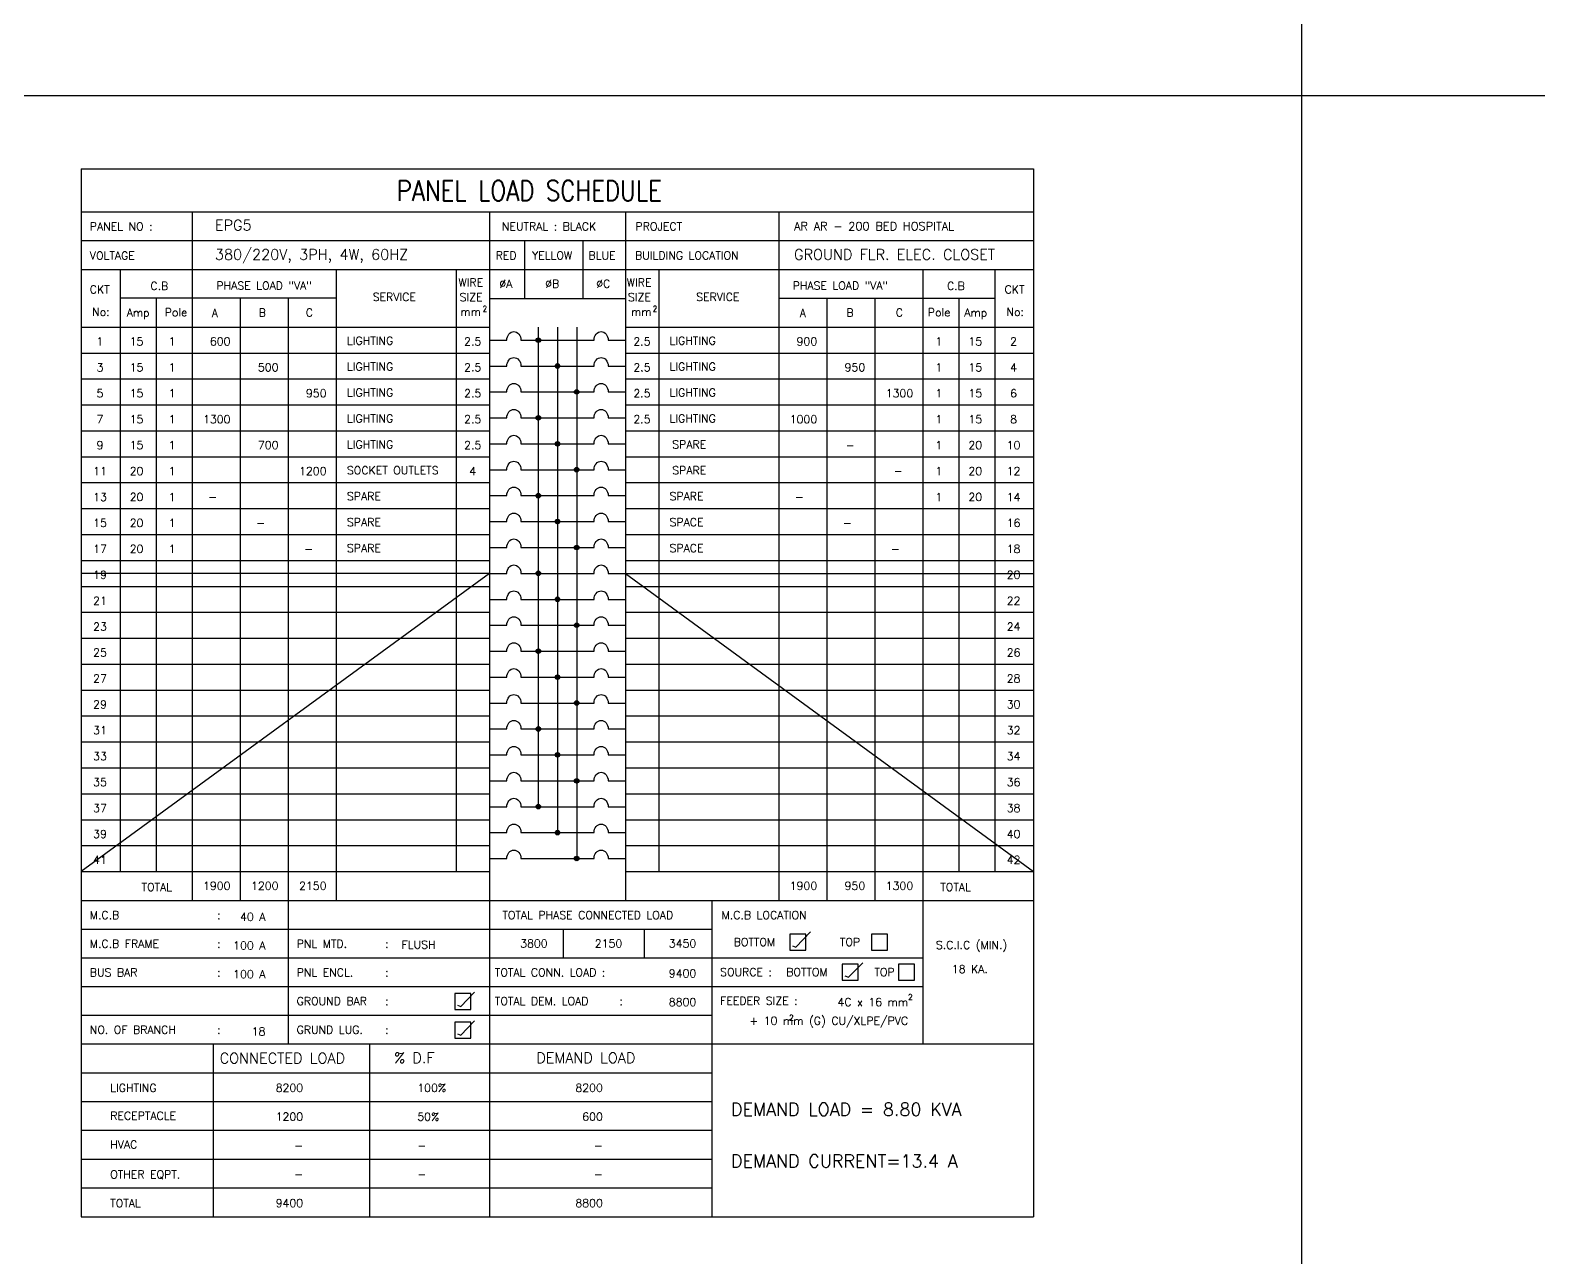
# Model space of a CAD drawing. Extents: x -98906 to -98795, y 40543 to 40633.
# Drawn here: x -98861.52 to -98828.58, y 40575.43 to 40602.24 of the extents above; entities that cross this region are included whole.
import ezdxf
from ezdxf.enums import TextEntityAlignment as Align

# ---------------------------------------------------------------- set-up
doc = ezdxf.new("R2010")
doc.units = 0
doc.header["$MEASUREMENT"] = 0
for name, color, linetype in [('BORDER', 4, 'CONTINUOUS'), ('E-TXT', 2, 'CONTINUOUS'), ('PANEL', 2, 'CONTINUOUS')]:
    doc.layers.add(name, color=color, linetype=linetype)
doc.styles.add('ROMANS', font='ROMANS.shx', dxfattribs={"height": 0.4})
pattern_1 = [(315, (106182.501884, 42640.792218), (0.00864749998874, 0.00864749998874), [])]
pattern_2 = [(315, (106182.501884, 42639.094077), (0.00864749998874, 0.00864749998874), [])]
pattern_3 = [(315, (106182.501884, 42637.395936), (0.00864749998874, 0.00864749998874), [])]
pattern_4 = [(315, (106182.501884, 42635.697795), (0.00864749998874, 0.00864749998874), [])]
pattern_5 = [(315, (106182.501884, 42633.999654), (0.00864749998874, 0.00864749998874), [])]
pattern_6 = [(315, (106182.501884, 42632.301512), (0.00864749998874, 0.00864749998874), [])]

msp = doc.modelspace()

# ---------------------------------------------------------------- hatches: boundary and pattern name
at = {"layer": 'PANEL', "linetype": 'Continuous'}
h = msp.add_hatch(dxfattribs=at)
h.set_pattern_fill('ANSI31', color=256, scale=0.068485, angle=406.041, style=0)
h.set_pattern_definition([(91.040959325, (106182.501884, 42640.792218), (-0.00855917542476, -0.00015552164567), [])])
h.paths.add_polyline_path([(-98850.475, 40595.474, 1), (-98850.377, 40595.474, 1)])
h = msp.add_hatch(dxfattribs=at)
h.set_pattern_fill('ANSI31', color=256, scale=0.097835, angle=270, style=0)
h.set_pattern_definition(pattern_1)
h.paths.add_polyline_path([(-98850.055, 40594.908, 1), (-98849.958, 40594.908, 1)])
h = msp.add_hatch(dxfattribs=at)
h.set_pattern_fill('ANSI31', color=256, scale=0.097835, angle=270, style=0)
h.set_pattern_definition(pattern_1)
h.paths.add_polyline_path([(-98849.538, 40594.342, 1), (-98849.636, 40594.342, 1)])
h = msp.add_hatch(dxfattribs=at)
h.set_pattern_fill('ANSI31', color=256, scale=0.097835, angle=270, style=0)
h.set_pattern_definition(pattern_1)
h.paths.add_polyline_path([(-98850.377, 40593.776, 1), (-98850.475, 40593.776, 1)])
h = msp.add_hatch(dxfattribs=at)
h.set_pattern_fill('ANSI31', color=256, scale=0.097835, angle=270, style=0)
h.set_pattern_definition(pattern_1)
h.paths.add_polyline_path([(-98849.958, 40593.21, 1), (-98850.055, 40593.21, 1)])
h = msp.add_hatch(dxfattribs=at)
h.set_pattern_fill('ANSI31', color=256, scale=0.097835, angle=270, style=0)
h.set_pattern_definition(pattern_1)
h.paths.add_polyline_path([(-98849.538, 40592.644, 1), (-98849.636, 40592.644, 1)])
h = msp.add_hatch(dxfattribs=at)
h.set_pattern_fill('ANSI31', color=256, scale=0.097835, angle=270, style=0)
h.set_pattern_definition(pattern_2)
h.paths.add_polyline_path([(-98850.377, 40592.078, 1), (-98850.475, 40592.078, 1)])
h = msp.add_hatch(dxfattribs=at)
h.set_pattern_fill('ANSI31', color=256, scale=0.097835, angle=270, style=0)
h.set_pattern_definition(pattern_2)
h.paths.add_polyline_path([(-98849.958, 40591.512, 1), (-98850.055, 40591.512, 1)])
h = msp.add_hatch(dxfattribs=at)
h.set_pattern_fill('ANSI31', color=256, scale=0.097835, angle=270, style=0)
h.set_pattern_definition(pattern_2)
h.paths.add_polyline_path([(-98849.538, 40590.946, 1), (-98849.636, 40590.946, 1)])
h = msp.add_hatch(dxfattribs=at)
h.set_pattern_fill('ANSI31', color=256, scale=0.097835, angle=270, style=0)
h.set_pattern_definition(pattern_3)
h.paths.add_polyline_path([(-98850.377, 40590.38, 1), (-98850.475, 40590.38, 1)])
h = msp.add_hatch(dxfattribs=at)
h.set_pattern_fill('ANSI31', color=256, scale=0.097835, angle=270, style=0)
h.set_pattern_definition(pattern_3)
h.paths.add_polyline_path([(-98849.958, 40589.813, 1), (-98850.055, 40589.813, 1)])
h = msp.add_hatch(dxfattribs=at)
h.set_pattern_fill('ANSI31', color=256, scale=0.097835, angle=270, style=0)
h.set_pattern_definition(pattern_3)
h.paths.add_polyline_path([(-98849.538, 40589.247, 1), (-98849.636, 40589.247, 1)])
h = msp.add_hatch(dxfattribs=at)
h.set_pattern_fill('ANSI31', color=256, scale=0.097835, angle=270, style=0)
h.set_pattern_definition(pattern_4)
h.paths.add_polyline_path([(-98850.377, 40588.681, 1), (-98850.475, 40588.681, 1)])
h = msp.add_hatch(dxfattribs=at)
h.set_pattern_fill('ANSI31', color=256, scale=0.097835, angle=270, style=0)
h.set_pattern_definition(pattern_4)
h.paths.add_polyline_path([(-98849.958, 40588.115, 1), (-98850.055, 40588.115, 1)])
h = msp.add_hatch(dxfattribs=at)
h.set_pattern_fill('ANSI31', color=256, scale=0.097835, angle=270, style=0)
h.set_pattern_definition(pattern_4)
h.paths.add_polyline_path([(-98849.538, 40587.549, 1), (-98849.636, 40587.549, 1)])
h = msp.add_hatch(dxfattribs=at)
h.set_pattern_fill('ANSI31', color=256, scale=0.097835, angle=270, style=0)
h.set_pattern_definition(pattern_5)
h.paths.add_polyline_path([(-98850.377, 40586.983, 1), (-98850.475, 40586.983, 1)])
h = msp.add_hatch(dxfattribs=at)
h.set_pattern_fill('ANSI31', color=256, scale=0.097835, angle=270, style=0)
h.set_pattern_definition(pattern_5)
h.paths.add_polyline_path([(-98849.958, 40586.417, 1), (-98850.055, 40586.417, 1)])
h = msp.add_hatch(dxfattribs=at)
h.set_pattern_fill('ANSI31', color=256, scale=0.097835, angle=270, style=0)
h.set_pattern_definition(pattern_5)
h.paths.add_polyline_path([(-98849.538, 40585.851, 1), (-98849.636, 40585.851, 1)])
h = msp.add_hatch(dxfattribs=at)
h.set_pattern_fill('ANSI31', color=256, scale=0.097835, angle=270, style=0)
h.set_pattern_definition(pattern_6)
h.paths.add_polyline_path([(-98850.377, 40585.285, 1), (-98850.475, 40585.285, 1)])
h = msp.add_hatch(dxfattribs=at)
h.set_pattern_fill('ANSI31', color=256, scale=0.097835, angle=270, style=0)
h.set_pattern_definition(pattern_6)
h.paths.add_polyline_path([(-98849.958, 40584.719, 1), (-98850.055, 40584.719, 1)])
h = msp.add_hatch(dxfattribs=at)
h.set_pattern_fill('ANSI31', color=256, scale=0.097835, angle=270, style=0)
h.set_pattern_definition(pattern_6)
h.paths.add_polyline_path([(-98849.538, 40584.153, 1), (-98849.636, 40584.153, 1)])

# ---------------------------------------------------------------- linework, layer by layer
at = {"layer": 'BORDER', "color": 1}
for p, q in [((-98833.765, 40632.565), (-98833.765, 40542.726)), ((-98906.498, 40600.813), (-98794.879, 40600.813))]:
    msp.add_line(p, q, dxfattribs=at)
at = {"layer": 'PANEL', "color": 6}
for p, q in [((-98860.402, 40599.216), (-98839.612, 40599.216)), ((-98860.402, 40599.216), (-98860.402, 40576.333)), ((-98839.612, 40599.216), (-98839.612, 40576.333)), ((-98860.402, 40576.333), (-98839.612, 40576.333))]:
    msp.add_line(p, q, dxfattribs=at)
at = {"layer": 'PANEL', "color": 2}
for p, q in [((-98860.402, 40598.273), (-98839.612, 40598.273)), ((-98851.492, 40598.273), (-98851.492, 40583.237)), ((-98848.522, 40598.273), (-98848.522, 40583.237)), ((-98860.402, 40597.015), (-98839.612, 40597.015)), ((-98851.492, 40596.383), (-98848.522, 40596.383)), ((-98860.402, 40583.237), (-98839.612, 40583.237))]:
    msp.add_line(p, q, dxfattribs=at)
at = {"layer": 'PANEL', "color": 11}
for p, q in [((-98857.982, 40598.273), (-98857.982, 40583.237)), ((-98845.175, 40598.273), (-98845.175, 40583.237)), ((-98859.555, 40597.015), (-98859.555, 40583.87)), ((-98854.838, 40597.015), (-98854.838, 40583.237)), ((-98852.217, 40597.015), (-98852.217, 40583.87)), ((-98847.796, 40597.015), (-98847.796, 40583.87)), ((-98842.031, 40597.015), (-98842.031, 40580.106)), ((-98840.458, 40597.015), (-98840.458, 40583.87)), ((-98854.838, 40596.386), (-98859.555, 40596.386)), ((-98858.769, 40596.386), (-98858.769, 40583.87)), ((-98856.934, 40596.386), (-98856.934, 40583.237)), ((-98855.886, 40596.386), (-98855.886, 40580.106)), ((-98845.175, 40596.386), (-98840.458, 40596.386)), ((-98844.127, 40596.386), (-98844.127, 40583.237)), ((-98843.079, 40596.386), (-98843.079, 40583.237)), ((-98841.245, 40596.386), (-98841.245, 40583.87)), ((-98860.402, 40595.757), (-98851.492, 40595.757)), ((-98848.522, 40595.757), (-98839.612, 40595.757)), ((-98860.402, 40595.191), (-98851.492, 40595.191)), ((-98848.522, 40595.191), (-98839.612, 40595.191)), ((-98860.402, 40594.625), (-98851.492, 40594.625)), ((-98848.522, 40594.625), (-98839.612, 40594.625)), ((-98860.402, 40594.059), (-98851.492, 40594.059)), ((-98848.522, 40594.059), (-98839.612, 40594.059)), ((-98860.402, 40593.493), (-98851.492, 40593.493)), ((-98848.522, 40593.493), (-98839.612, 40593.493)), ((-98860.402, 40592.927), (-98851.492, 40592.927)), ((-98848.522, 40592.927), (-98839.612, 40592.927)), ((-98860.402, 40592.361), (-98851.492, 40592.361)), ((-98848.522, 40592.361), (-98839.612, 40592.361)), ((-98860.402, 40591.795), (-98851.492, 40591.795)), ((-98848.522, 40591.795), (-98839.612, 40591.795)), ((-98860.402, 40591.229), (-98851.492, 40591.229)), ((-98848.522, 40591.229), (-98839.612, 40591.229)), ((-98860.402, 40590.663), (-98851.492, 40590.663)), ((-98848.522, 40590.663), (-98839.612, 40590.663)), ((-98860.402, 40590.096), (-98851.492, 40590.096)), ((-98848.522, 40590.096), (-98839.612, 40590.096)), ((-98860.402, 40589.53), (-98851.492, 40589.53)), ((-98848.522, 40589.53), (-98839.612, 40589.53)), ((-98860.402, 40588.964), (-98851.492, 40588.964)), ((-98848.522, 40588.964), (-98839.612, 40588.964)), ((-98860.402, 40588.398), (-98851.492, 40588.398)), ((-98848.522, 40588.398), (-98839.612, 40588.398)), ((-98860.402, 40587.832), (-98851.492, 40587.832)), ((-98848.522, 40587.832), (-98839.612, 40587.832)), ((-98860.402, 40587.266), (-98851.492, 40587.266)), ((-98848.522, 40587.266), (-98839.612, 40587.266)), ((-98860.402, 40586.7), (-98851.492, 40586.7)), ((-98848.522, 40586.7), (-98839.612, 40586.7)), ((-98860.402, 40586.134), (-98851.492, 40586.134)), ((-98848.522, 40586.134), (-98839.612, 40586.134)), ((-98860.402, 40585.568), (-98851.492, 40585.568)), ((-98848.522, 40585.568), (-98839.612, 40585.568)), ((-98860.402, 40585.002), (-98851.492, 40585.002)), ((-98848.522, 40585.002), (-98839.612, 40585.002)), ((-98860.402, 40584.436), (-98851.492, 40584.436)), ((-98848.522, 40584.436), (-98839.612, 40584.436)), ((-98860.402, 40583.87), (-98851.492, 40583.87)), ((-98848.522, 40583.87), (-98839.612, 40583.87)), ((-98851.492, 40583.237), (-98851.492, 40576.333)), ((-98846.64, 40583.237), (-98846.64, 40580.106)), ((-98860.402, 40582.611), (-98846.64, 40582.611)), ((-98849.885, 40582.611), (-98849.885, 40581.985)), ((-98848.115, 40582.611), (-98848.115, 40581.985)), ((-98860.402, 40581.985), (-98842.031, 40581.985)), ((-98860.402, 40581.359), (-98842.031, 40581.359)), ((-98860.402, 40580.733), (-98846.64, 40580.733)), ((-98860.402, 40580.106), (-98839.612, 40580.106)), ((-98857.52, 40580.106), (-98857.52, 40576.333)), ((-98854.112, 40580.106), (-98854.112, 40576.333)), ((-98846.64, 40580.106), (-98846.64, 40576.333)), ((-98860.402, 40579.477), (-98846.64, 40579.477)), ((-98860.402, 40578.849), (-98846.64, 40578.849)), ((-98860.402, 40578.22), (-98846.64, 40578.22)), ((-98860.402, 40577.591), (-98846.64, 40577.591)), ((-98860.402, 40576.962), (-98846.64, 40576.962))]:
    msp.add_line(p, q, dxfattribs=at)
at = {"layer": 'PANEL'}
for p, q in [((-98860.402, 40597.647), (-98839.612, 40597.647)), ((-98850.721, 40596.383), (-98850.721, 40597.647)), ((-98849.446, 40596.383), (-98849.446, 40597.647)), ((-98850.426, 40595.757), (-98850.426, 40585.285)), ((-98850.007, 40595.757), (-98850.007, 40584.719)), ((-98849.587, 40595.757), (-98849.587, 40584.153)), ((-98851.492, 40595.474), (-98851.113, 40595.474)), ((-98850.805, 40595.474), (-98849.208, 40595.474)), ((-98848.9, 40595.474), (-98848.522, 40595.474)), ((-98851.492, 40594.908), (-98851.113, 40594.908)), ((-98850.805, 40594.908), (-98849.208, 40594.908)), ((-98848.9, 40594.908), (-98848.522, 40594.908)), ((-98851.492, 40594.342), (-98851.113, 40594.342)), ((-98850.805, 40594.342), (-98849.208, 40594.342)), ((-98848.9, 40594.342), (-98848.522, 40594.342)), ((-98851.492, 40593.776), (-98851.113, 40593.776)), ((-98850.805, 40593.776), (-98849.208, 40593.776)), ((-98848.9, 40593.776), (-98848.522, 40593.776)), ((-98851.492, 40593.21), (-98851.113, 40593.21)), ((-98850.805, 40593.21), (-98849.208, 40593.21)), ((-98848.9, 40593.21), (-98848.522, 40593.21)), ((-98851.492, 40592.644), (-98851.113, 40592.644)), ((-98850.805, 40592.644), (-98849.208, 40592.644)), ((-98848.9, 40592.644), (-98848.522, 40592.644)), ((-98851.492, 40592.078), (-98851.113, 40592.078)), ((-98850.805, 40592.078), (-98849.208, 40592.078)), ((-98848.9, 40592.078), (-98848.522, 40592.078)), ((-98851.492, 40591.512), (-98851.113, 40591.512)), ((-98850.805, 40591.512), (-98849.208, 40591.512)), ((-98848.9, 40591.512), (-98848.522, 40591.512)), ((-98851.492, 40590.946), (-98851.113, 40590.946)), ((-98850.805, 40590.946), (-98849.208, 40590.946)), ((-98848.9, 40590.946), (-98848.522, 40590.946)), ((-98851.492, 40590.38), (-98851.113, 40590.38)), ((-98850.805, 40590.38), (-98849.208, 40590.38)), ((-98848.9, 40590.38), (-98848.522, 40590.38)), ((-98851.492, 40589.813), (-98851.113, 40589.813)), ((-98850.805, 40589.813), (-98849.208, 40589.813)), ((-98848.9, 40589.813), (-98848.522, 40589.813)), ((-98851.492, 40589.247), (-98851.113, 40589.247)), ((-98850.805, 40589.247), (-98849.208, 40589.247)), ((-98848.9, 40589.247), (-98848.522, 40589.247)), ((-98851.492, 40588.681), (-98851.113, 40588.681)), ((-98850.805, 40588.681), (-98849.208, 40588.681)), ((-98848.9, 40588.681), (-98848.522, 40588.681)), ((-98851.492, 40588.115), (-98851.113, 40588.115)), ((-98850.805, 40588.115), (-98849.208, 40588.115)), ((-98848.9, 40588.115), (-98848.522, 40588.115)), ((-98851.492, 40587.549), (-98851.113, 40587.549)), ((-98850.805, 40587.549), (-98849.208, 40587.549)), ((-98848.9, 40587.549), (-98848.522, 40587.549)), ((-98851.492, 40586.983), (-98851.113, 40586.983)), ((-98850.805, 40586.983), (-98849.208, 40586.983)), ((-98848.9, 40586.983), (-98848.522, 40586.983)), ((-98851.492, 40586.417), (-98851.113, 40586.417)), ((-98850.805, 40586.417), (-98849.208, 40586.417)), ((-98848.9, 40586.417), (-98848.522, 40586.417)), ((-98851.492, 40585.851), (-98851.113, 40585.851)), ((-98850.805, 40585.851), (-98849.208, 40585.851)), ((-98848.9, 40585.851), (-98848.522, 40585.851)), ((-98851.492, 40585.285), (-98851.113, 40585.285)), ((-98850.805, 40585.285), (-98849.208, 40585.285)), ((-98848.9, 40585.285), (-98848.522, 40585.285)), ((-98851.492, 40584.719), (-98851.113, 40584.719)), ((-98850.805, 40584.719), (-98849.208, 40584.719)), ((-98848.9, 40584.719), (-98848.522, 40584.719)), ((-98851.492, 40584.153), (-98851.113, 40584.153)), ((-98850.805, 40584.153), (-98849.208, 40584.153)), ((-98848.9, 40584.153), (-98848.522, 40584.153)), ((-98844.804, 40582.217), (-98844.485, 40582.55)), ((-98844.879, 40582.248), (-98844.804, 40582.217)), ((-98843.656, 40581.562), (-98843.338, 40581.874)), ((-98843.732, 40581.592), (-98843.656, 40581.562)), ((-98852.116, 40580.922), (-98851.818, 40581.234)), ((-98852.192, 40580.952), (-98852.116, 40580.922)), ((-98852.116, 40580.294), (-98851.818, 40580.606)), ((-98852.192, 40580.324), (-98852.116, 40580.294))]:
    msp.add_line(p, q, dxfattribs=at)
at = {"layer": 'PANEL', "color": 7}
for p, q in [((-98851.492, 40590.38), (-98860.402, 40583.87)), ((-98851.492, 40590.38), (-98860.402, 40590.38)), ((-98848.522, 40590.38), (-98839.612, 40583.87)), ((-98848.522, 40590.38), (-98839.612, 40590.38))]:
    msp.add_line(p, q, dxfattribs=at)
at = {"layer": 'PANEL', "color": 11}
for points in [[(-98844.587, 40582.5), (-98844.936, 40582.5), (-98844.936, 40582.151), (-98844.587, 40582.151)], [(-98842.803, 40582.5), (-98843.152, 40582.5), (-98843.152, 40582.151), (-98842.803, 40582.151)], [(-98843.44, 40581.845), (-98843.789, 40581.845), (-98843.789, 40581.496), (-98843.44, 40581.496)], [(-98842.213, 40581.845), (-98842.562, 40581.845), (-98842.562, 40581.496), (-98842.213, 40581.496)], [(-98851.9, 40581.205), (-98852.249, 40581.205), (-98852.249, 40580.855), (-98851.9, 40580.855)], [(-98851.9, 40580.577), (-98852.249, 40580.577), (-98852.249, 40580.228), (-98851.9, 40580.228)]]:
    msp.add_lwpolyline(points, close=True, dxfattribs=at)
at = {"layer": 'PANEL'}
for centre in [(-98850.426, 40595.474), (-98850.007, 40594.908), (-98849.587, 40594.342), (-98850.426, 40593.776), (-98850.007, 40593.21), (-98849.587, 40592.644), (-98850.426, 40592.078), (-98850.007, 40591.512), (-98849.587, 40590.946), (-98850.426, 40590.38), (-98850.007, 40589.813), (-98849.587, 40589.247), (-98850.426, 40588.681), (-98850.007, 40588.115), (-98849.587, 40587.549), (-98850.426, 40586.983), (-98850.007, 40586.417), (-98849.587, 40585.851), (-98850.426, 40585.285), (-98850.007, 40584.719), (-98849.587, 40584.153)]:
    msp.add_circle(centre, 0.0489, dxfattribs=at)
at = {"layer": 'PANEL', "extrusion": (0, 0, -1)}
for centre in [(-98850.959, 40595.474), (-98849.054, 40595.474), (-98850.959, 40594.908), (-98849.054, 40594.908), (-98850.959, 40594.342), (-98849.054, 40594.342), (-98850.959, 40593.776), (-98849.054, 40593.776), (-98850.959, 40593.21), (-98849.054, 40593.21), (-98850.959, 40592.644), (-98849.054, 40592.644), (-98850.959, 40592.078), (-98849.054, 40592.078), (-98850.959, 40591.512), (-98849.054, 40591.512), (-98850.959, 40590.946), (-98849.054, 40590.946), (-98850.959, 40590.38), (-98849.054, 40590.38), (-98850.959, 40589.813), (-98849.054, 40589.813), (-98850.959, 40589.247), (-98849.054, 40589.247), (-98850.959, 40588.681), (-98849.054, 40588.681), (-98850.959, 40588.115), (-98849.054, 40588.115), (-98850.959, 40587.549), (-98849.054, 40587.549), (-98850.959, 40586.983), (-98849.054, 40586.983), (-98850.959, 40586.417), (-98849.054, 40586.417), (-98850.959, 40585.851), (-98849.054, 40585.851), (-98850.959, 40585.285), (-98849.054, 40585.285), (-98850.959, 40584.719), (-98849.054, 40584.719), (-98850.959, 40584.153), (-98849.054, 40584.153)]:
    msp.add_ellipse(centre, major_axis=(0, 0.185), ratio=0.833333, start_param=-1.570796, end_param=1.570796, dxfattribs=at)

# ---------------------------------------------------------------- texts
at = {"layer": 'E-TXT', "style": 'ROMANS'}
for s, height, p in [('EPG5', 0.2306, (-98857.484, 40597.868)), ('AR AR - 200 BED HOSPITAL', 0.18169, (-98844.843, 40597.87)), ('380/220V, 3PH, 4W, 60HZ', 0.23061, (-98857.484, 40597.228)), ('GROUND FLR. ELEC. CLOSET', 0.23061, (-98844.843, 40597.228)), ('15', 0.1747, (-98859.346, 40595.357)), ('15', 0.1747, (-98841.036, 40595.357)), ('15', 0.1747, (-98859.346, 40594.791)), ('15', 0.1747, (-98841.036, 40594.791)), ('15', 0.1747, (-98859.346, 40594.225)), ('15', 0.1747, (-98841.036, 40594.225)), ('15', 0.1747, (-98859.346, 40593.659)), ('15', 0.1747, (-98841.036, 40593.659)), ('15', 0.1747, (-98859.346, 40593.093)), ('20', 0.1747, (-98841.036, 40593.093)), ('20', 0.1747, (-98859.346, 40592.527)), ('20', 0.1747, (-98841.036, 40592.527)), ('20', 0.1747, (-98859.346, 40591.961)), ('20', 0.1747, (-98841.036, 40591.961)), ('20', 0.1747, (-98859.346, 40591.395)), ('20', 0.1747, (-98859.346, 40590.829))]:
    msp.add_text(s, height=height, dxfattribs=at).set_placement(p)
for s, height, p in [('1', 0.175, (-98858.421, 40595.444)), ('2.5', 0.1747, (-98851.858, 40595.444)), ('2.5', 0.1747, (-98848.162, 40595.444)), ('1', 0.175, (-98841.683, 40595.444)), ('1', 0.175, (-98858.421, 40594.878)), ('2.5', 0.1747, (-98851.858, 40594.878)), ('2.5', 0.1747, (-98848.162, 40594.878)), ('1', 0.175, (-98841.683, 40594.878)), ('1', 0.175, (-98858.421, 40594.312)), ('2.5', 0.1747, (-98851.858, 40594.312)), ('2.5', 0.1747, (-98848.162, 40594.312)), ('1', 0.175, (-98841.683, 40594.312)), ('1', 0.175, (-98858.421, 40593.746)), ('2.5', 0.1747, (-98851.858, 40593.746)), ('2.5', 0.1747, (-98848.162, 40593.746)), ('1', 0.175, (-98841.683, 40593.746)), ('1', 0.175, (-98858.421, 40593.179)), ('2.5', 0.1747, (-98851.858, 40593.179)), ('1', 0.175, (-98841.683, 40593.179)), ('1', 0.175, (-98858.421, 40592.613)), ('4', 0.175, (-98851.858, 40592.613)), ('1', 0.175, (-98841.683, 40592.613)), ('1', 0.175, (-98858.421, 40592.047)), ('1', 0.175, (-98841.683, 40592.047)), ('1', 0.175, (-98858.421, 40591.481)), ('1', 0.175, (-98858.421, 40590.915))]:
    msp.add_text(s, height=height, dxfattribs=at).set_placement(p, align=Align.MIDDLE)
for s, height, p in [('600', 0.1747, (-98857.145, 40595.357)), ('900', 0.1747, (-98844.338, 40595.357)), ('500', 0.1747, (-98856.097, 40594.791)), ('950', 0.1747, (-98843.29, 40594.791)), ('950', 0.1747, (-98855.049, 40594.225)), ('1300', 0.1747, (-98842.242, 40594.225)), ('1300', 0.1747, (-98857.145, 40593.659)), ('1000', 0.1747, (-98844.338, 40593.659)), ('700', 0.1747, (-98856.097, 40593.093)), ('-', 0.175, (-98843.521, 40593.093)), ('1200', 0.1747, (-98855.049, 40592.527)), ('-', 0.175, (-98842.473, 40592.527)), ('-', 0.175, (-98857.437, 40591.961)), ('-', 0.175, (-98844.63, 40591.961)), ('-', 0.175, (-98856.389, 40591.395)), ('-', 0.175, (-98843.582, 40591.395)), ('-', 0.175, (-98855.341, 40590.829)), ('-', 0.175, (-98842.534, 40590.829)), ('1900', 0.1747, (-98857.145, 40583.47)), ('1200', 0.1747, (-98856.097, 40583.47)), ('2150', 0.1747, (-98855.049, 40583.47)), ('1900', 0.1747, (-98844.338, 40583.47)), ('950', 0.1747, (-98843.29, 40583.47)), ('1300', 0.1747, (-98842.242, 40583.47)), ('40 A', 0.1747, (-98856.382, 40582.793)), ('100 A', 0.1747, (-98856.382, 40582.167)), ('FLUSH', 0.1747, (-98852.668, 40582.185)), ('3800', 0.1747, (-98850.222, 40582.211)), ('2150', 0.1747, (-98848.593, 40582.211)), ('3450', 0.1747, (-98846.977, 40582.211)), ('100 A', 0.1747, (-98856.382, 40581.541)), ('9400', 0.1747, (-98846.977, 40581.558)), ('8800', 0.1747, (-98846.977, 40580.932)), ('4C x 16 mm', 0.1747, (-98842.352, 40580.932)), ('2', 0.122, (-98842.251, 40581.071)), ('+ 10 mm (G) CU/XLPE/PVC', 0.17471, (-98842.352, 40580.523)), ('2', 0.122, (-98844.847, 40580.619)), ('18', 0.1747, (-98856.382, 40580.289)), ('8200', 0.1747, (-98855.56, 40579.059)), ('8200', 0.1747, (-98849.017, 40579.059)), ('1200', 0.1747, (-98855.56, 40578.43)), ('600', 0.1747, (-98849.017, 40578.43)), ('-', 0.175, (-98855.56, 40577.801)), ('-', 0.175, (-98849.017, 40577.801)), ('-', 0.175, (-98855.56, 40577.172)), ('-', 0.175, (-98849.017, 40577.172)), ('9400', 0.1747, (-98855.56, 40576.543)), ('8800', 0.1747, (-98849.017, 40576.543))]:
    msp.add_text(s, height=height, dxfattribs=at).set_placement(p, align=Align.RIGHT)
at = {"layer": 'PANEL', "color": 6, "style": 'ROMANS', "width": 0.833333}
msp.add_text('PANEL LOAD SCHEDULE', height=0.44026, dxfattribs=at).set_placement((-98853.516, 40598.517))
at = {"layer": 'PANEL', "style": 'ROMANS'}
for s, height, p in [('PANEL NO :', 0.1747, (-98860.216, 40597.868)), ('NEUTRAL : BLACK', 0.17471, (-98851.22, 40597.868)), ('PROJECT', 0.1747, (-98848.304, 40597.868)), ('VOLTAGE', 0.1747, (-98860.216, 40597.23)), ('RED', 0.1747, (-98851.357, 40597.236)), ('YELLOW', 0.1747, (-98850.563, 40597.236)), ('BLUE', 0.1747, (-98849.33, 40597.236)), ('BUILDING LOCATION', 0.17471, (-98848.313, 40597.236)), ('C.B', 0.1747, (-98858.892, 40596.569)), ('PHASE LOAD "VA"', 0.17471, (-98857.452, 40596.575)), ('WIRE', 0.1747, (-98852.168, 40596.644)), ('%%CA', 0.1747, (-98851.276, 40596.617)), ('%%CB', 0.1747, (-98850.276, 40596.617)), ('%%CC', 0.1747, (-98849.16, 40596.617)), ('WIRE', 0.1747, (-98848.494, 40596.644)), ('PHASE LOAD "VA"', 0.17471, (-98844.873, 40596.575)), ('C.B', 0.1747, (-98841.504, 40596.569)), ('CKT', 0.1747, (-98860.216, 40596.493)), ('SERVICE', 0.1747, (-98854.04, 40596.329)), ('SIZE', 0.1747, (-98852.143, 40596.324)), ('SIZE', 0.1747, (-98848.469, 40596.324)), ('SERVICE', 0.1747, (-98846.979, 40596.329)), ('CKT', 0.1747, (-98840.246, 40596.493)), ('No:', 0.1747, (-98860.165, 40596.001)), ('Amp', 0.1747, (-98859.411, 40595.986)), ('Pole', 0.1747, (-98858.581, 40595.993)), ('A', 0.175, (-98857.555, 40595.978)), ('B', 0.175, (-98856.53, 40595.986)), ('C', 0.175, (-98855.503, 40595.988)), ('mm', 0.1747, (-98852.127, 40596.003)), ('mm', 0.1747, (-98848.402, 40596.003)), ('A', 0.175, (-98844.719, 40595.978)), ('B', 0.175, (-98843.701, 40595.986)), ('C', 0.175, (-98842.623, 40595.988)), ('Pole', 0.1747, (-98841.923, 40595.993)), ('Amp', 0.1747, (-98841.126, 40595.986)), ('No:', 0.1747, (-98840.206, 40596.001)), ('LIGHTING', 0.1747, (-98854.603, 40595.373)), ('LIGHTING', 0.1747, (-98847.561, 40595.373)), ('LIGHTING', 0.1747, (-98854.603, 40594.807)), ('LIGHTING', 0.1747, (-98847.561, 40594.807)), ('LIGHTING', 0.1747, (-98854.603, 40594.241)), ('LIGHTING', 0.1747, (-98847.561, 40594.241)), ('LIGHTING', 0.1747, (-98854.603, 40593.675)), ('LIGHTING', 0.1747, (-98847.561, 40593.675)), ('LIGHTING', 0.1747, (-98854.603, 40593.109)), ('SPARE', 0.1747, (-98847.501, 40593.109)), ('SOCKET OUTLETS', 0.17471, (-98854.603, 40592.543)), ('SPARE', 0.1747, (-98847.501, 40592.543)), ('SPARE', 0.1747, (-98854.603, 40591.977)), ('SPARE', 0.1747, (-98847.561, 40591.977)), ('SPARE', 0.1747, (-98854.603, 40591.411)), ('SPACE', 0.1747, (-98847.561, 40591.411)), ('SPARE', 0.1747, (-98854.603, 40590.845)), ('SPACE', 0.1747, (-98847.561, 40590.845)), ('TOTAL', 0.1747, (-98859.087, 40583.444)), ('TOTAL', 0.1747, (-98841.65, 40583.444)), ('M.C.B', 0.1747, (-98860.216, 40582.832)), (':', 0.175, (-98857.435, 40582.832)), ('TOTAL PHASE CONNECTED LOAD', 0.17471, (-98851.21, 40582.832)), ('M.C.B LOCATION', 0.17471, (-98846.424, 40582.832)), ('M.C.B FRAME', 0.17471, (-98860.216, 40582.206)), (':', 0.175, (-98857.435, 40582.206)), ('PNL MTD.', 0.1747, (-98855.701, 40582.206)), (':', 0.175, (-98853.767, 40582.206)), ('BOTTOM', 0.1747, (-98846.161, 40582.243)), ('TOP', 0.1747, (-98843.842, 40582.243)), ('S.C.I.C (MIN.)', 0.17471, (-98841.746, 40582.177)), ('BUS BAR', 0.1747, (-98860.216, 40581.58)), (':', 0.175, (-98857.435, 40581.58)), ('PNL ENCL.', 0.1747, (-98855.701, 40581.58)), (':', 0.175, (-98853.767, 40581.58)), ('TOTAL CONN. LOAD :', 0.17471, (-98851.374, 40581.58)), ('SOURCE :', 0.1747, (-98846.456, 40581.587)), ('BOTTOM', 0.1747, (-98845.014, 40581.587)), ('TOP', 0.1747, (-98843.088, 40581.587)), ('18 KA.', 0.1747, (-98841.399, 40581.653)), ('GROUND BAR', 0.1747, (-98855.701, 40580.954)), (':', 0.175, (-98853.767, 40580.954)), ('TOTAL DEM. LOAD ', 0.17471, (-98851.374, 40580.954)), (':', 0.175, (-98848.653, 40580.954)), ('FEEDER SIZE :', 0.17471, (-98846.456, 40580.961)), ('NO. OF BRANCH', 0.17471, (-98860.216, 40580.328)), (':', 0.175, (-98857.435, 40580.328)), ('GRUND LUG.', 0.1747, (-98855.701, 40580.328)), (':', 0.175, (-98853.767, 40580.328)), ('CONNECTED LOAD', 0.23061, (-98857.381, 40579.68)), ('% D.F', 0.2306, (-98853.57, 40579.686)), ('DEMAND LOAD', 0.23061, (-98850.469, 40579.686)), ('LIGHTING', 0.1747, (-98859.77, 40579.058)), ('100%', 0.1747, (-98853.067, 40579.058)), ('RECEPTACLE', 0.1747, (-98859.77, 40578.45)), ('50%', 0.1747, (-98853.067, 40578.429)), ('DEMAND LOAD = 8.80 KVA', 0.27953, (-98846.22, 40578.537)), ('HVAC', 0.1747, (-98859.77, 40577.821)), ('-', 0.175, (-98853.067, 40577.8)), ('DEMAND CURRENT=13.4 A', 0.27953, (-98846.22, 40577.409)), ('OTHER EQPT.', 0.17471, (-98859.77, 40577.168)), ('-', 0.175, (-98853.067, 40577.171)), ('TOTAL', 0.1747, (-98859.77, 40576.54))]:
    msp.add_text(s, height=height, dxfattribs=at).set_placement(p)
at = {"layer": 'PANEL', "style": 'ROMANS', "width": 0.833333}
for p in [(-98851.639, 40596.092), (-98847.926, 40596.092)]:
    msp.add_text('2', height=0.132, dxfattribs=at).set_placement(p)
at = {"layer": 'PANEL', "style": 'ROMANS'}
for s, height, p in [('1', 0.175, (-98859.994, 40595.444)), ('2', 0.175, (-98840.05, 40595.444)), ('3', 0.175, (-98859.994, 40594.878)), ('4', 0.175, (-98840.05, 40594.878)), ('5', 0.175, (-98859.994, 40594.312)), ('6', 0.175, (-98840.05, 40594.312)), ('7', 0.175, (-98859.994, 40593.746)), ('8', 0.175, (-98840.05, 40593.746)), ('9', 0.175, (-98859.994, 40593.179)), ('10', 0.1747, (-98840.05, 40593.179)), ('11', 0.1747, (-98859.994, 40592.613)), ('12', 0.1747, (-98840.05, 40592.613)), ('13', 0.1747, (-98859.994, 40592.047)), ('14', 0.1747, (-98840.05, 40592.047)), ('15', 0.1747, (-98859.994, 40591.481)), ('16', 0.1747, (-98840.05, 40591.481)), ('17', 0.1747, (-98859.994, 40590.915)), ('18', 0.1747, (-98840.05, 40590.915)), ('19', 0.1747, (-98859.994, 40590.349)), ('20', 0.1747, (-98840.05, 40590.349)), ('21', 0.1747, (-98859.994, 40589.783)), ('22', 0.1747, (-98840.05, 40589.783)), ('23', 0.1747, (-98859.994, 40589.217)), ('24', 0.1747, (-98840.05, 40589.217)), ('25', 0.1747, (-98859.994, 40588.651)), ('26', 0.1747, (-98840.05, 40588.651)), ('27', 0.1747, (-98859.994, 40588.085)), ('28', 0.1747, (-98840.05, 40588.085)), ('29', 0.1747, (-98859.994, 40587.519)), ('30', 0.1747, (-98840.05, 40587.519)), ('31', 0.1747, (-98859.994, 40586.953)), ('32', 0.1747, (-98840.05, 40586.953)), ('33', 0.1747, (-98859.994, 40586.387)), ('34', 0.1747, (-98840.05, 40586.387)), ('35', 0.1747, (-98859.994, 40585.821)), ('36', 0.1747, (-98840.05, 40585.821)), ('37', 0.1747, (-98859.994, 40585.255)), ('38', 0.1747, (-98840.05, 40585.255)), ('39', 0.1747, (-98859.994, 40584.689)), ('40', 0.1747, (-98840.05, 40584.689)), ('41', 0.1747, (-98859.994, 40584.123)), ('42', 0.1747, (-98840.05, 40584.123))]:
    msp.add_text(s, height=height, dxfattribs=at).set_placement(p, align=Align.MIDDLE)

doc.saveas('drawing.dxf')
